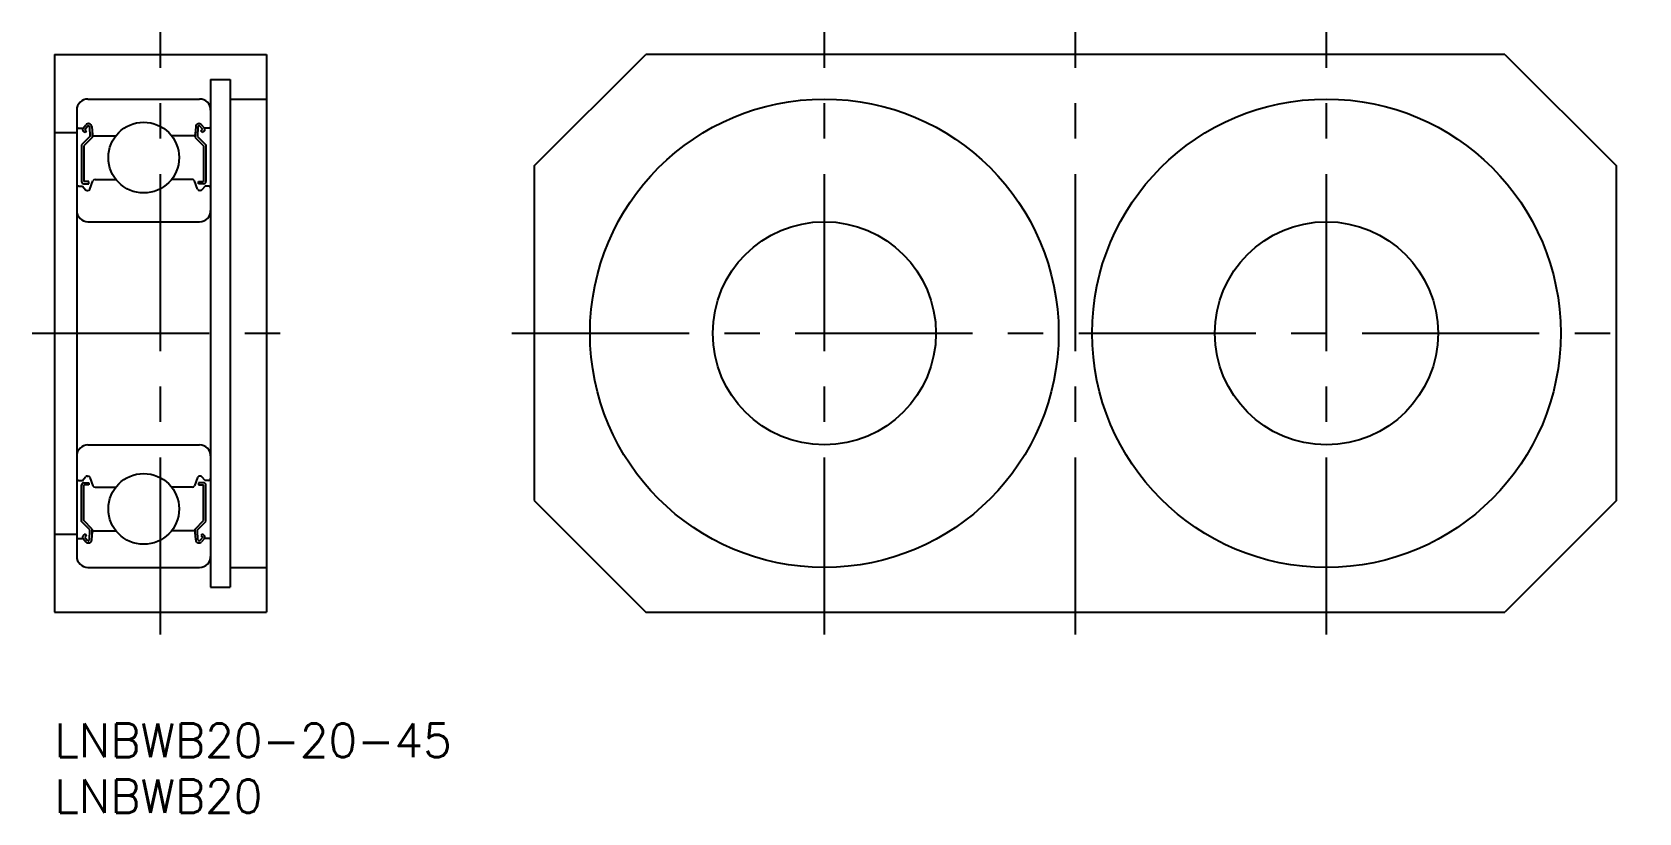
# Model space of a CAD drawing. Extents: x -2 to 142, y -8 to 62.
import ezdxf

# ---------------------------------------------------------------- set-up
doc = ezdxf.new("R2010")
doc.units = 0
doc.header["$LTSCALE"] = 0.5
doc.linetypes.add('CENTER', pattern=[50.8, 31.75, -6.35, 6.35, -6.35])
for name, color, linetype in [('MSM_CENTER', 1, 'CENTER'), ('MSM_CONTINUOUS', 7, 'CONTINUOUS'), ('MSM_PART_NUMBER', 7, 'CONTINUOUS')]:
    doc.layers.add(name, color=color, linetype=linetype)
doc.styles.get("Standard").update_dxf_attribs({"font": 'txt.shx', "height": 3, "bigfont": 'bigfont.shx'})

# ---------------------------------------------------------------- blocks, each defined once
blk = doc.blocks.new('*U18')
at = {"layer": 'MSM_PART_NUMBER'}
blk.add_text('LNBWB20-20-45', height=3, dxfattribs=at).set_placement((0, -3))
blk = doc.blocks.new('*U19')
at = {"layer": 'MSM_PART_NUMBER'}
blk.add_text('LNBWB20', height=3, dxfattribs=at).set_placement((0, -8))

msp = doc.modelspace()

# ---------------------------------------------------------------- linework, layer by layer
at = {"layer": 'MSM_CENTER'}
for p, q in [((9.5, 8), (9.5, 62)), ((69, 8), (69, 62)), ((91.5, 8), (91.5, 62)), ((114, 8), (114, 62)), ((-2, 35), (21, 35)), ((41, 35), (142, 35))]:
    msp.add_line(p, q, dxfattribs=at)
at = {"layer": 'MSM_CONTINUOUS'}
for p, q in [((0, 60), (19, 60)), ((0, 60), (0, 10)), ((19, 60), (19, 10)), ((43, 50), (53, 60)), ((130, 60), (53, 60)), ((130, 60), (140, 50)), ((14, 57.75), (15.75, 57.75)), ((14, 57.75), (14, 12.25)), ((15.75, 57.75), (15.75, 12.25)), ((2, 55), (2, 15)), ((3, 56), (13, 56)), ((15.75, 56), (19, 56)), ((2.1, 53.4), (2.56, 53.4)), ((2.56, 53.4), (2.81, 53.7)), ((2.71, 53.27), (2.96, 53.57)), ((3.14, 53.51), (3.18, 52.63)), ((3.34, 53.53), (3.4, 52.79)), ((12.66, 53.53), (12.6, 52.79)), ((12.86, 53.51), (12.82, 52.63)), ((13.29, 53.27), (13.04, 53.57)), ((13.44, 53.4), (13.19, 53.7)), ((13.9, 53.4), (13.44, 53.4)), ((0, 53), (2, 53)), ((3.18, 52.63), (2.43, 51.88)), ((2.43, 51.88), (2.43, 48.6)), ((2.74, 52.99), (2.58, 53.12)), ((3.38, 52.55), (2.63, 51.8)), ((2.87, 53.14), (2.71, 53.27)), ((2.74, 52.99), (2.87, 53.14)), ((3.38, 53.02), (3.38, 52.55)), ((3.5, 52.7), (5.49, 52.7)), ((12.5, 52.7), (10.51, 52.7)), ((12.62, 53.02), (12.62, 52.55)), ((12.62, 52.55), (13.37, 51.8)), ((12.82, 52.63), (13.57, 51.88)), ((13.13, 53.14), (13.29, 53.27)), ((13.26, 52.99), (13.13, 53.14)), ((13.26, 52.99), (13.42, 53.12)), ((13.57, 51.88), (13.57, 48.6)), ((2.63, 51.8), (2.63, 48.6)), ((13.37, 51.8), (13.37, 48.6)), ((43, 50), (43, 20)), ((140, 20), (140, 50)), ((2.2, 48.2), (2.5, 48.2)), ((2.5, 48.2), (2.78, 47.87)), ((3.08, 48.6), (2.63, 48.6)), ((2.63, 48.4), (3.08, 48.4)), ((2.93, 47.8), (2.99, 47.8)), ((3.08, 48.4), (3.08, 48.6)), ((3.18, 47.93), (3.45, 48.67)), ((3.64, 48.8), (5.49, 48.8)), ((12.36, 48.8), (10.51, 48.8)), ((12.82, 47.93), (12.55, 48.67)), ((12.92, 48.6), (13.37, 48.6)), ((12.92, 48.4), (12.92, 48.6)), ((13.37, 48.4), (12.92, 48.4)), ((13.07, 47.8), (13.01, 47.8)), ((13.5, 48.2), (13.22, 47.87)), ((13.8, 48.2), (13.5, 48.2)), ((3, 45), (13, 45)), ((3, 25), (13, 25)), ((2.2, 21.8), (2.5, 21.8)), ((2.5, 21.8), (2.78, 22.13)), ((2.63, 21.6), (3.08, 21.6)), ((2.93, 22.2), (2.99, 22.2)), ((3.08, 21.6), (3.08, 21.4)), ((3.18, 22.07), (3.45, 21.33)), ((12.82, 22.07), (12.55, 21.33)), ((13.37, 21.6), (12.92, 21.6)), ((12.92, 21.6), (12.92, 21.4)), ((13.07, 22.2), (13.01, 22.2)), ((13.5, 21.8), (13.22, 22.13)), ((13.8, 21.8), (13.5, 21.8)), ((2.43, 18.12), (2.43, 21.4)), ((3.08, 21.4), (2.63, 21.4)), ((2.63, 18.2), (2.63, 21.4)), ((3.64, 21.2), (5.49, 21.2)), ((12.36, 21.2), (10.51, 21.2)), ((12.92, 21.4), (13.37, 21.4)), ((13.37, 18.2), (13.37, 21.4)), ((13.57, 18.12), (13.57, 21.4)), ((43, 20), (53, 10)), ((140, 20), (130, 10)), ((3.18, 17.37), (2.43, 18.12)), ((3.38, 17.45), (2.63, 18.2)), ((3.14, 16.49), (3.18, 17.37)), ((3.38, 16.98), (3.38, 17.45)), ((3.5, 17.3), (5.49, 17.3)), ((12.5, 17.3), (10.51, 17.3)), ((12.62, 17.45), (13.37, 18.2)), ((12.62, 16.98), (12.62, 17.45)), ((12.82, 17.37), (13.57, 18.12)), ((12.86, 16.49), (12.82, 17.37)), ((0, 17), (2, 17)), ((2.1, 16.6), (2.56, 16.6)), ((2.56, 16.6), (2.81, 16.3)), ((2.74, 17.01), (2.58, 16.88)), ((2.87, 16.86), (2.71, 16.73)), ((2.71, 16.73), (2.96, 16.43)), ((2.74, 17.01), (2.87, 16.86)), ((3.34, 16.47), (3.4, 17.21)), ((12.66, 16.47), (12.6, 17.21)), ((13.29, 16.73), (13.04, 16.43)), ((13.26, 17.01), (13.13, 16.86)), ((13.13, 16.86), (13.29, 16.73)), ((13.44, 16.6), (13.19, 16.3)), ((13.26, 17.01), (13.42, 16.88)), ((13.9, 16.6), (13.44, 16.6)), ((3, 14), (13, 14)), ((5.5, 14), (5.5, 14)), ((15.75, 14), (19, 14)), ((14, 12.25), (15.75, 12.25)), ((0, 10), (19, 10)), ((53, 10), (130, 10))]:
    msp.add_line(p, q, dxfattribs=at)
for centre, radius in [((69, 35), 21), ((114, 35), 21), ((8, 50.75), 3.17), ((69, 35), 10), ((114, 35), 10), ((8, 19.25), 3.17)]:
    msp.add_circle(centre, radius, dxfattribs=at)
for centre, radius, start, end in [((3, 55), 1, 90, 180), ((13, 55), 1, 0, 90), ((2.1, 53.5), 0.1, 180, 270), ((2.71, 53.27), 0.2, 140.002, 230.0826), ((3.04, 53.5), 0.3, 4.9967, 140.002), ((3.04, 53.5), 0.1, 2.8198, 140.0002), ((12.96, 53.5), 0.3, 39.998, 175.0033), ((12.96, 53.5), 0.1, 39.9998, 177.1802), ((13.29, 53.27), 0.2, 309.9174, 39.998), ((13.9, 53.5), 0.1, 270, 0), ((3.5, 52.8), 0.1, 184.9967, 270), ((12.5, 52.8), 0.1, 270, 355.0033), ((2.2, 48), 0.2, 90, 180), ((2.63, 48.6), 0.2, 180, 270), ((2.93, 48), 0.2, 219.9945, 270), ((2.99, 48), 0.2, 270, 339.9914), ((3.64, 48.6), 0.2, 90, 159.9914), ((12.36, 48.6), 0.2, 20.0086, 90), ((13.01, 48), 0.2, 200.0086, 270), ((13.07, 48), 0.2, 270, 320.0055), ((13.37, 48.6), 0.2, 270, 0), ((13.8, 48), 0.2, 0, 90), ((3, 46), 1, 180, 270), ((13, 46), 1, 270, 0), ((3, 24), 1, 90, 180), ((13, 24), 1, 0, 90), ((2.2, 22), 0.2, 180, 270), ((2.63, 21.4), 0.2, 90, 180), ((2.93, 22), 0.2, 90, 140.0055), ((2.99, 22), 0.2, 20.0086, 90), ((13.01, 22), 0.2, 90, 159.9914), ((13.07, 22), 0.2, 39.9945, 90), ((13.37, 21.4), 0.2, 0, 90), ((13.8, 22), 0.2, 270, 0), ((3.64, 21.4), 0.2, 200.0086, 270), ((12.36, 21.4), 0.2, 270, 339.9914), ((3.5, 17.2), 0.1, 90, 175.0033), ((12.5, 17.2), 0.1, 4.9967, 90), ((2.1, 16.5), 0.1, 90, 180), ((2.71, 16.73), 0.2, 129.9174, 219.998), ((3.04, 16.5), 0.3, 219.998, 355.0033), ((3.04, 16.5), 0.1, 219.9998, 357.1802), ((12.96, 16.5), 0.3, 184.9967, 320.002), ((12.96, 16.5), 0.1, 182.8198, 320.0002), ((13.29, 16.73), 0.2, 320.002, 50.0826), ((13.9, 16.5), 0.1, 0, 90), ((3, 15), 1, 180, 270), ((13, 15), 1, 270, 0)]:
    msp.add_arc(centre, radius, start, end, dxfattribs=at)

# ---------------------------------------------------------------- block references
for name in ['*U18', '*U19']:
    msp.add_blockref(name, (0, 0), dxfattribs=at)

doc.saveas('drawing.dxf')
